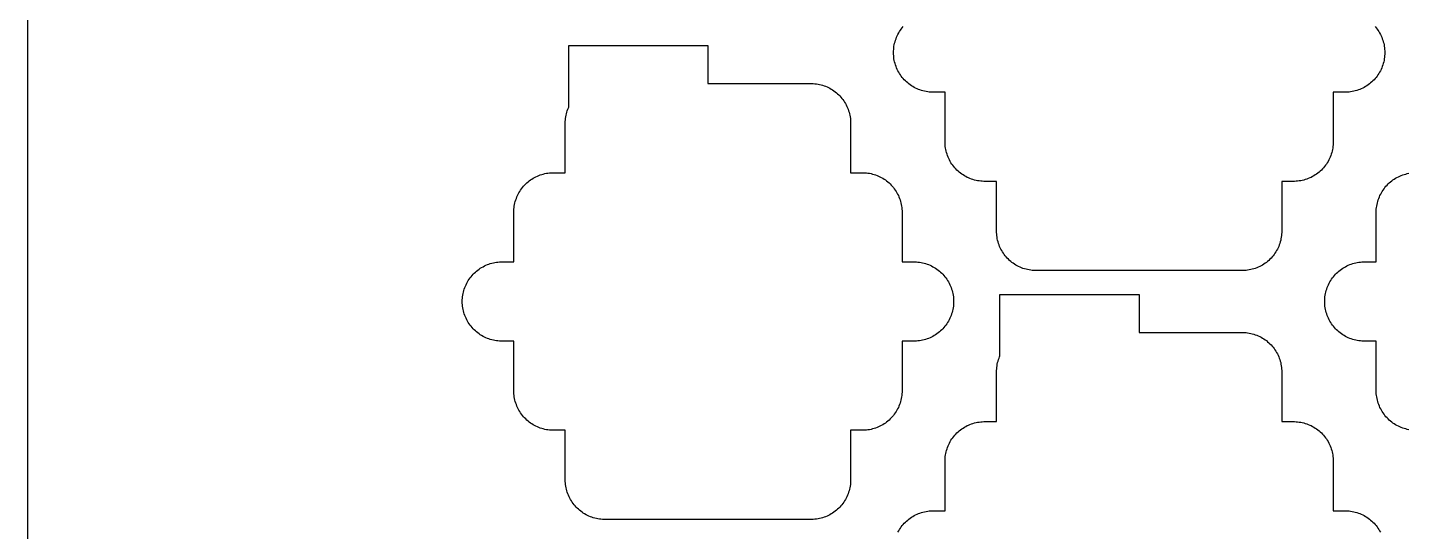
# Model space of a CAD drawing. Extents: x -49 to 54, y -38 to 38.
# Drawn here: x -49.4 to -31.99, y -1.33 to 5.03 of the extents above; entities that cross this region are included whole.
import ezdxf

# ---------------------------------------------------------------- set-up
doc = ezdxf.new("R2010")
doc.units = 0
doc.layers.add('CONDUCTIVE_LAYER_BACK_LAYER', color=2, linetype='CONTINUOUS')
doc.layers.add('OUTLINE', color=7, linetype='CONTINUOUS')

msp = doc.modelspace()

# ---------------------------------------------------------------- linework, layer by layer
at = {"layer": 'CONDUCTIVE_LAYER_BACK_LAYER'}
for points in [[(-32.395, 5.041), (-32.382, 5.026), (-32.37, 5.01), (-32.358, 4.994), (-32.348, 4.977), (-32.337, 4.96), (-32.328, 4.942), (-32.319, 4.925), (-32.311, 4.906), (-32.304, 4.888), (-32.297, 4.869), (-32.291, 4.85), (-32.286, 4.831), (-32.282, 4.812), (-32.278, 4.792), (-32.276, 4.772), (-32.274, 4.753), (-32.272, 4.733), (-32.272, 4.713), (-32.272, 4.693), (-32.274, 4.673), (-32.276, 4.653), (-32.278, 4.634), (-32.282, 4.614), (-32.286, 4.595), (-32.291, 4.575), (-32.297, 4.556), (-32.304, 4.538), (-32.311, 4.519), (-32.319, 4.501), (-32.328, 4.483), (-32.337, 4.466), (-32.348, 4.449), (-32.358, 4.432), (-32.37, 4.416), (-32.382, 4.4), (-32.395, 4.385), (-32.408, 4.37), (-32.422, 4.356), (-32.437, 4.342), (-32.452, 4.329), (-32.467, 4.317), (-32.483, 4.305), (-32.499, 4.294), (-32.516, 4.283), (-32.534, 4.273), (-32.551, 4.264), (-32.569, 4.256), (-32.588, 4.248), (-32.606, 4.241), (-32.625, 4.235), (-32.644, 4.229), (-32.664, 4.225), (-32.683, 4.221), (-32.703, 4.218), (-32.722, 4.215), (-32.742, 4.214), (-32.762, 4.213), (-32.922, 4.213), (-32.922, 3.587), (-32.922, 3.567), (-32.924, 3.547), (-32.926, 3.527), (-32.928, 3.508), (-32.932, 3.488), (-32.936, 3.469), (-32.941, 3.45), (-32.947, 3.431), (-32.954, 3.412), (-32.961, 3.393), (-32.969, 3.375), (-32.978, 3.357), (-32.987, 3.34), (-32.998, 3.323), (-33.008, 3.306), (-33.02, 3.29), (-33.032, 3.274), (-33.045, 3.259), (-33.058, 3.244), (-33.072, 3.23), (-33.087, 3.216), (-33.102, 3.203), (-33.117, 3.191), (-33.133, 3.179), (-33.149, 3.168), (-33.166, 3.157), (-33.184, 3.147), (-33.201, 3.138), (-33.219, 3.13), (-33.238, 3.122), (-33.256, 3.115), (-33.275, 3.109), (-33.294, 3.104), (-33.314, 3.099), (-33.333, 3.095), (-33.353, 3.092), (-33.372, 3.089), (-33.392, 3.088), (-33.412, 3.087), (-33.572, 3.087), (-33.572, 2.461), (-33.572, 2.441), (-33.574, 2.421), (-33.576, 2.402), (-33.578, 2.382), (-33.582, 2.362), (-33.586, 2.343), (-33.591, 2.324), (-33.597, 2.305), (-33.604, 2.286), (-33.611, 2.267), (-33.619, 2.249), (-33.628, 2.231), (-33.637, 2.214), (-33.648, 2.197), (-33.658, 2.18), (-33.67, 2.164), (-33.682, 2.148), (-33.695, 2.133), (-33.708, 2.118), (-33.722, 2.104), (-33.737, 2.09), (-33.752, 2.077), (-33.767, 2.065), (-33.783, 2.053), (-33.799, 2.042), (-33.816, 2.031), (-33.834, 2.022), (-33.851, 2.013), (-33.869, 2.004), (-33.888, 1.996), (-33.906, 1.989), (-33.925, 1.983), (-33.944, 1.978), (-33.964, 1.973), (-33.983, 1.969), (-34.003, 1.966), (-34.022, 1.964), (-34.042, 1.962), (-34.062, 1.961), (-36.682, 1.961), (-36.702, 1.962), (-36.722, 1.964), (-36.741, 1.966), (-36.761, 1.969), (-36.781, 1.973), (-36.8, 1.978), (-36.819, 1.983), (-36.838, 1.989), (-36.857, 1.996), (-36.875, 2.004), (-36.893, 2.013), (-36.911, 2.022), (-36.928, 2.031), (-36.945, 2.042), (-36.961, 2.053), (-36.977, 2.065), (-36.993, 2.077), (-37.008, 2.09), (-37.022, 2.104), (-37.036, 2.118), (-37.049, 2.133), (-37.062, 2.148), (-37.074, 2.164), (-37.086, 2.18), (-37.097, 2.197), (-37.107, 2.214), (-37.116, 2.231), (-37.125, 2.249), (-37.133, 2.267), (-37.14, 2.286), (-37.147, 2.305), (-37.153, 2.324), (-37.158, 2.343), (-37.162, 2.362), (-37.166, 2.382), (-37.169, 2.402), (-37.17, 2.421), (-37.172, 2.441), (-37.172, 2.461), (-37.172, 3.087), (-37.332, 3.087), (-37.352, 3.088), (-37.372, 3.089), (-37.391, 3.092), (-37.411, 3.095), (-37.431, 3.099), (-37.45, 3.104), (-37.469, 3.109), (-37.488, 3.115), (-37.507, 3.122), (-37.525, 3.13), (-37.543, 3.138), (-37.561, 3.147), (-37.578, 3.157), (-37.595, 3.168), (-37.611, 3.179), (-37.627, 3.191), (-37.643, 3.203), (-37.658, 3.216), (-37.672, 3.23), (-37.686, 3.244), (-37.699, 3.259), (-37.712, 3.274), (-37.724, 3.29), (-37.736, 3.306), (-37.747, 3.323), (-37.757, 3.34), (-37.766, 3.357), (-37.775, 3.375), (-37.783, 3.393), (-37.79, 3.412), (-37.797, 3.431), (-37.803, 3.45), (-37.808, 3.469), (-37.812, 3.488), (-37.816, 3.508), (-37.819, 3.527), (-37.82, 3.547), (-37.822, 3.567), (-37.822, 3.587), (-37.822, 4.213), (-37.982, 4.213), (-38.002, 4.214), (-38.022, 4.215), (-38.041, 4.218), (-38.061, 4.221), (-38.081, 4.225), (-38.1, 4.229), (-38.119, 4.235), (-38.138, 4.241), (-38.157, 4.248), (-38.175, 4.256), (-38.193, 4.264), (-38.211, 4.273), (-38.228, 4.283), (-38.245, 4.294), (-38.261, 4.305), (-38.277, 4.317), (-38.293, 4.329), (-38.308, 4.342), (-38.322, 4.356), (-38.336, 4.37), (-38.349, 4.385), (-38.362, 4.4), (-38.374, 4.416), (-38.386, 4.432), (-38.397, 4.449), (-38.407, 4.466), (-38.416, 4.483), (-38.425, 4.501), (-38.433, 4.519), (-38.44, 4.538), (-38.447, 4.556), (-38.453, 4.575), (-38.458, 4.595), (-38.462, 4.614), (-38.466, 4.634), (-38.469, 4.653), (-38.47, 4.673), (-38.472, 4.693), (-38.472, 4.713), (-38.472, 4.733), (-38.47, 4.753), (-38.469, 4.772), (-38.466, 4.792), (-38.462, 4.812), (-38.458, 4.831), (-38.453, 4.85), (-38.447, 4.869), (-38.44, 4.888), (-38.433, 4.906), (-38.425, 4.925), (-38.416, 4.942), (-38.407, 4.96), (-38.397, 4.977), (-38.386, 4.994), (-38.374, 5.01), (-38.362, 5.026), (-38.349, 5.041)], [(-31.969, -0.047), (-31.989, -0.043), (-32.008, -0.038), (-32.027, -0.033), (-32.046, -0.027), (-32.065, -0.02), (-32.083, -0.012), (-32.101, -0.004), (-32.119, 0.006), (-32.136, 0.015), (-32.153, 0.026), (-32.169, 0.037), (-32.185, 0.049), (-32.201, 0.061), (-32.216, 0.074), (-32.23, 0.088), (-32.244, 0.102), (-32.258, 0.117), (-32.27, 0.132), (-32.282, 0.148), (-32.294, 0.164), (-32.305, 0.181), (-32.315, 0.198), (-32.324, 0.215), (-32.333, 0.233), (-32.341, 0.251), (-32.349, 0.27), (-32.355, 0.289), (-32.361, 0.308), (-32.366, 0.327), (-32.37, 0.346), (-32.374, 0.366), (-32.377, 0.386), (-32.379, 0.405), (-32.38, 0.425), (-32.38, 0.445), (-32.38, 1.071), (-32.54, 1.071), (-32.56, 1.072), (-32.58, 1.073), (-32.6, 1.076), (-32.619, 1.079), (-32.639, 1.083), (-32.658, 1.088), (-32.677, 1.093), (-32.696, 1.099), (-32.715, 1.106), (-32.733, 1.114), (-32.751, 1.122), (-32.769, 1.131), (-32.786, 1.141), (-32.803, 1.152), (-32.819, 1.163), (-32.835, 1.175), (-32.851, 1.187), (-32.866, 1.2), (-32.88, 1.214), (-32.894, 1.228), (-32.908, 1.243), (-32.92, 1.258), (-32.932, 1.274), (-32.944, 1.29), (-32.955, 1.307), (-32.965, 1.324), (-32.974, 1.341), (-32.983, 1.359), (-32.991, 1.377), (-32.999, 1.396), (-33.005, 1.415), (-33.011, 1.434), (-33.016, 1.453), (-33.02, 1.472), (-33.024, 1.492), (-33.027, 1.511), (-33.029, 1.531), (-33.03, 1.551), (-33.03, 1.571), (-33.03, 1.591), (-33.029, 1.611), (-33.027, 1.63), (-33.024, 1.65), (-33.02, 1.67), (-33.016, 1.689), (-33.011, 1.708), (-33.005, 1.727), (-32.999, 1.746), (-32.991, 1.765), (-32.983, 1.783), (-32.974, 1.801), (-32.965, 1.818), (-32.955, 1.835), (-32.944, 1.852), (-32.932, 1.868), (-32.92, 1.884), (-32.908, 1.899), (-32.894, 1.914), (-32.88, 1.928), (-32.866, 1.942), (-32.851, 1.955), (-32.835, 1.967), (-32.819, 1.979), (-32.803, 1.99), (-32.786, 2.001), (-32.769, 2.01), (-32.751, 2.02), (-32.733, 2.028), (-32.715, 2.036), (-32.696, 2.043), (-32.677, 2.049), (-32.658, 2.054), (-32.639, 2.059), (-32.619, 2.063), (-32.6, 2.066), (-32.58, 2.068), (-32.56, 2.07), (-32.54, 2.071), (-32.38, 2.071), (-32.38, 2.697), (-32.38, 2.717), (-32.379, 2.736), (-32.377, 2.756), (-32.374, 2.776), (-32.37, 2.796), (-32.366, 2.815), (-32.361, 2.834), (-32.355, 2.853), (-32.349, 2.872), (-32.341, 2.89), (-32.333, 2.909), (-32.324, 2.926), (-32.315, 2.944), (-32.305, 2.961), (-32.294, 2.978), (-32.282, 2.994), (-32.27, 3.01), (-32.258, 3.025), (-32.244, 3.04), (-32.23, 3.054), (-32.216, 3.067), (-32.201, 3.08), (-32.185, 3.093), (-32.169, 3.105), (-32.153, 3.116), (-32.136, 3.126), (-32.119, 3.136), (-32.101, 3.145), (-32.083, 3.154), (-32.065, 3.162), (-32.046, 3.168), (-32.027, 3.175), (-32.008, 3.18), (-31.989, 3.185), (-31.969, 3.189)], [(-38.416, -1.341), (-38.407, -1.324), (-38.397, -1.307), (-38.386, -1.29), (-38.374, -1.274), (-38.362, -1.258), (-38.349, -1.243), (-38.336, -1.228), (-38.322, -1.214), (-38.308, -1.2), (-38.293, -1.187), (-38.277, -1.175), (-38.261, -1.163), (-38.245, -1.152), (-38.228, -1.141), (-38.211, -1.131), (-38.193, -1.122), (-38.175, -1.114), (-38.157, -1.106), (-38.138, -1.099), (-38.119, -1.093), (-38.1, -1.088), (-38.081, -1.083), (-38.061, -1.079), (-38.041, -1.076), (-38.022, -1.073), (-38.002, -1.072), (-37.982, -1.071), (-37.822, -1.071), (-37.822, -0.445), (-37.822, -0.425), (-37.82, -0.405), (-37.819, -0.386), (-37.816, -0.366), (-37.812, -0.346), (-37.808, -0.327), (-37.803, -0.308), (-37.797, -0.289), (-37.79, -0.27), (-37.783, -0.251), (-37.775, -0.233), (-37.766, -0.215), (-37.757, -0.198), (-37.747, -0.181), (-37.736, -0.164), (-37.724, -0.148), (-37.712, -0.132), (-37.699, -0.117), (-37.686, -0.102), (-37.672, -0.088), (-37.658, -0.074), (-37.643, -0.061), (-37.627, -0.049), (-37.611, -0.037), (-37.595, -0.026), (-37.578, -0.015), (-37.561, -0.006), (-37.543, 0.004), (-37.525, 0.012), (-37.507, 0.02), (-37.488, 0.027), (-37.469, 0.033), (-37.45, 0.038), (-37.431, 0.043), (-37.411, 0.047), (-37.391, 0.05), (-37.372, 0.052), (-37.352, 0.054), (-37.332, 0.055), (-37.172, 0.055), (-37.172, 0.681), (-37.172, 0.701), (-37.17, 0.72), (-37.169, 0.74), (-37.166, 0.76), (-37.162, 0.78), (-37.158, 0.799), (-37.153, 0.818), (-37.147, 0.837), (-37.14, 0.856), (-37.133, 0.874), (-37.129, 0.884), (-37.129, 1.661), (-35.372, 1.661), (-35.372, 1.181), (-34.062, 1.181), (-34.042, 1.18), (-34.022, 1.178), (-34.003, 1.176), (-33.983, 1.173), (-33.964, 1.169), (-33.944, 1.164), (-33.925, 1.159), (-33.906, 1.152), (-33.888, 1.145), (-33.869, 1.138), (-33.851, 1.129), (-33.834, 1.12), (-33.816, 1.11), (-33.799, 1.1), (-33.783, 1.089), (-33.767, 1.077), (-33.752, 1.064), (-33.737, 1.051), (-33.722, 1.038), (-33.708, 1.024), (-33.695, 1.009), (-33.682, 0.994), (-33.67, 0.978), (-33.658, 0.962), (-33.648, 0.945), (-33.637, 0.928), (-33.628, 0.91), (-33.619, 0.893), (-33.611, 0.874), (-33.604, 0.856), (-33.597, 0.837), (-33.591, 0.818), (-33.586, 0.799), (-33.582, 0.78), (-33.578, 0.76), (-33.576, 0.74), (-33.574, 0.72), (-33.572, 0.701), (-33.572, 0.681), (-33.572, 0.055), (-33.412, 0.055), (-33.392, 0.054), (-33.372, 0.052), (-33.353, 0.05), (-33.333, 0.047), (-33.314, 0.043), (-33.294, 0.038), (-33.275, 0.033), (-33.256, 0.027), (-33.238, 0.02), (-33.219, 0.012), (-33.201, 0.004), (-33.184, -0.006), (-33.166, -0.015), (-33.149, -0.026), (-33.133, -0.037), (-33.117, -0.049), (-33.102, -0.061), (-33.087, -0.074), (-33.072, -0.088), (-33.058, -0.102), (-33.045, -0.117), (-33.032, -0.132), (-33.02, -0.148), (-33.008, -0.164), (-32.998, -0.181), (-32.987, -0.198), (-32.978, -0.215), (-32.969, -0.233), (-32.961, -0.251), (-32.954, -0.27), (-32.947, -0.289), (-32.941, -0.308), (-32.936, -0.327), (-32.932, -0.346), (-32.928, -0.366), (-32.926, -0.386), (-32.924, -0.405), (-32.922, -0.425), (-32.922, -0.445), (-32.922, -1.071), (-32.762, -1.071), (-32.742, -1.072), (-32.722, -1.073), (-32.703, -1.076), (-32.683, -1.079), (-32.664, -1.083), (-32.644, -1.088), (-32.625, -1.093), (-32.606, -1.099), (-32.588, -1.106), (-32.569, -1.114), (-32.551, -1.122), (-32.534, -1.131), (-32.516, -1.141), (-32.499, -1.152), (-32.483, -1.163), (-32.467, -1.175), (-32.452, -1.187), (-32.437, -1.2), (-32.422, -1.214), (-32.408, -1.228), (-32.395, -1.243), (-32.382, -1.258), (-32.37, -1.274), (-32.358, -1.29), (-32.348, -1.307), (-32.337, -1.324), (-32.328, -1.341)]]:
    msp.add_lwpolyline(points, dxfattribs=at)
msp.add_lwpolyline([(-39.014, -0.681), (-39.014, -0.701), (-39.016, -0.72), (-39.017, -0.74), (-39.02, -0.76), (-39.024, -0.78), (-39.028, -0.799), (-39.033, -0.818), (-39.039, -0.837), (-39.046, -0.856), (-39.053, -0.874), (-39.061, -0.893), (-39.07, -0.91), (-39.079, -0.928), (-39.089, -0.945), (-39.1, -0.962), (-39.112, -0.978), (-39.124, -0.994), (-39.137, -1.009), (-39.15, -1.024), (-39.164, -1.038), (-39.178, -1.051), (-39.193, -1.064), (-39.209, -1.077), (-39.225, -1.089), (-39.241, -1.1), (-39.258, -1.11), (-39.276, -1.12), (-39.293, -1.129), (-39.311, -1.138), (-39.33, -1.145), (-39.348, -1.152), (-39.367, -1.159), (-39.386, -1.164), (-39.405, -1.169), (-39.425, -1.173), (-39.445, -1.176), (-39.464, -1.178), (-39.484, -1.18), (-39.504, -1.181), (-42.124, -1.181), (-42.144, -1.18), (-42.164, -1.178), (-42.183, -1.176), (-42.203, -1.173), (-42.222, -1.169), (-42.242, -1.164), (-42.261, -1.159), (-42.28, -1.152), (-42.298, -1.145), (-42.317, -1.138), (-42.335, -1.129), (-42.352, -1.12), (-42.37, -1.11), (-42.387, -1.1), (-42.403, -1.089), (-42.419, -1.077), (-42.434, -1.064), (-42.449, -1.051), (-42.464, -1.038), (-42.478, -1.024), (-42.491, -1.009), (-42.504, -0.994), (-42.516, -0.978), (-42.528, -0.962), (-42.538, -0.945), (-42.549, -0.928), (-42.558, -0.91), (-42.567, -0.893), (-42.575, -0.874), (-42.582, -0.856), (-42.589, -0.837), (-42.595, -0.818), (-42.6, -0.799), (-42.604, -0.78), (-42.608, -0.76), (-42.61, -0.74), (-42.612, -0.72), (-42.614, -0.701), (-42.614, -0.681), (-42.614, -0.055), (-42.774, -0.055), (-42.794, -0.054), (-42.814, -0.052), (-42.833, -0.05), (-42.853, -0.047), (-42.872, -0.043), (-42.892, -0.038), (-42.911, -0.033), (-42.93, -0.027), (-42.948, -0.02), (-42.967, -0.012), (-42.985, -0.004), (-43.002, 0.006), (-43.02, 0.015), (-43.037, 0.026), (-43.053, 0.037), (-43.069, 0.049), (-43.084, 0.061), (-43.099, 0.074), (-43.114, 0.088), (-43.128, 0.102), (-43.141, 0.117), (-43.154, 0.132), (-43.166, 0.148), (-43.178, 0.164), (-43.188, 0.181), (-43.199, 0.198), (-43.208, 0.215), (-43.217, 0.233), (-43.225, 0.251), (-43.232, 0.27), (-43.239, 0.289), (-43.245, 0.308), (-43.25, 0.327), (-43.254, 0.346), (-43.258, 0.366), (-43.26, 0.386), (-43.262, 0.405), (-43.264, 0.425), (-43.264, 0.445), (-43.264, 1.071), (-43.424, 1.071), (-43.444, 1.072), (-43.464, 1.073), (-43.483, 1.076), (-43.503, 1.079), (-43.522, 1.083), (-43.542, 1.088), (-43.561, 1.093), (-43.58, 1.099), (-43.598, 1.106), (-43.617, 1.114), (-43.635, 1.122), (-43.652, 1.131), (-43.67, 1.141), (-43.687, 1.152), (-43.703, 1.163), (-43.719, 1.175), (-43.734, 1.187), (-43.749, 1.2), (-43.764, 1.214), (-43.778, 1.228), (-43.791, 1.243), (-43.804, 1.258), (-43.816, 1.274), (-43.828, 1.29), (-43.838, 1.307), (-43.849, 1.324), (-43.858, 1.341), (-43.867, 1.359), (-43.875, 1.377), (-43.882, 1.396), (-43.889, 1.415), (-43.895, 1.434), (-43.9, 1.453), (-43.904, 1.472), (-43.908, 1.492), (-43.91, 1.511), (-43.912, 1.531), (-43.914, 1.551), (-43.914, 1.571), (-43.914, 1.591), (-43.912, 1.611), (-43.91, 1.63), (-43.908, 1.65), (-43.904, 1.67), (-43.9, 1.689), (-43.895, 1.708), (-43.889, 1.727), (-43.882, 1.746), (-43.875, 1.765), (-43.867, 1.783), (-43.858, 1.801), (-43.849, 1.818), (-43.838, 1.835), (-43.828, 1.852), (-43.816, 1.868), (-43.804, 1.884), (-43.791, 1.899), (-43.778, 1.914), (-43.764, 1.928), (-43.749, 1.942), (-43.734, 1.955), (-43.719, 1.967), (-43.703, 1.979), (-43.687, 1.99), (-43.67, 2.001), (-43.652, 2.01), (-43.635, 2.02), (-43.617, 2.028), (-43.598, 2.036), (-43.58, 2.043), (-43.561, 2.049), (-43.542, 2.054), (-43.522, 2.059), (-43.503, 2.063), (-43.483, 2.066), (-43.464, 2.068), (-43.444, 2.07), (-43.424, 2.071), (-43.264, 2.071), (-43.264, 2.697), (-43.264, 2.717), (-43.262, 2.736), (-43.26, 2.756), (-43.258, 2.776), (-43.254, 2.796), (-43.25, 2.815), (-43.245, 2.834), (-43.239, 2.853), (-43.232, 2.872), (-43.225, 2.89), (-43.217, 2.909), (-43.208, 2.926), (-43.199, 2.944), (-43.188, 2.961), (-43.178, 2.978), (-43.166, 2.994), (-43.154, 3.01), (-43.141, 3.025), (-43.128, 3.04), (-43.114, 3.054), (-43.099, 3.067), (-43.084, 3.08), (-43.069, 3.093), (-43.053, 3.105), (-43.037, 3.116), (-43.02, 3.126), (-43.002, 3.136), (-42.985, 3.145), (-42.967, 3.154), (-42.948, 3.162), (-42.93, 3.168), (-42.911, 3.175), (-42.892, 3.18), (-42.872, 3.185), (-42.853, 3.189), (-42.833, 3.192), (-42.814, 3.194), (-42.794, 3.196), (-42.774, 3.197), (-42.614, 3.197), (-42.614, 3.823), (-42.614, 3.842), (-42.612, 3.862), (-42.61, 3.882), (-42.608, 3.902), (-42.604, 3.921), (-42.6, 3.941), (-42.595, 3.96), (-42.589, 3.979), (-42.582, 3.998), (-42.575, 4.016), (-42.571, 4.025), (-42.571, 4.803), (-40.814, 4.803), (-40.814, 4.322), (-39.504, 4.322), (-39.484, 4.322), (-39.464, 4.32), (-39.445, 4.318), (-39.425, 4.315), (-39.405, 4.311), (-39.386, 4.306), (-39.367, 4.301), (-39.348, 4.294), (-39.33, 4.287), (-39.311, 4.28), (-39.293, 4.271), (-39.276, 4.262), (-39.258, 4.252), (-39.241, 4.242), (-39.225, 4.231), (-39.209, 4.219), (-39.193, 4.206), (-39.178, 4.193), (-39.164, 4.18), (-39.15, 4.165), (-39.137, 4.151), (-39.124, 4.135), (-39.112, 4.12), (-39.1, 4.103), (-39.089, 4.087), (-39.079, 4.07), (-39.07, 4.052), (-39.061, 4.034), (-39.053, 4.016), (-39.046, 3.998), (-39.039, 3.979), (-39.033, 3.96), (-39.028, 3.941), (-39.024, 3.921), (-39.02, 3.902), (-39.017, 3.882), (-39.016, 3.862), (-39.014, 3.842), (-39.014, 3.823), (-39.014, 3.197), (-38.854, 3.197), (-38.834, 3.196), (-38.814, 3.194), (-38.795, 3.192), (-38.775, 3.189), (-38.755, 3.185), (-38.736, 3.18), (-38.717, 3.175), (-38.698, 3.168), (-38.68, 3.162), (-38.661, 3.154), (-38.643, 3.145), (-38.626, 3.136), (-38.608, 3.126), (-38.591, 3.116), (-38.575, 3.105), (-38.559, 3.093), (-38.543, 3.08), (-38.528, 3.067), (-38.514, 3.054), (-38.5, 3.04), (-38.487, 3.025), (-38.474, 3.01), (-38.462, 2.994), (-38.45, 2.978), (-38.439, 2.961), (-38.429, 2.944), (-38.42, 2.926), (-38.411, 2.909), (-38.403, 2.89), (-38.396, 2.872), (-38.389, 2.853), (-38.383, 2.834), (-38.378, 2.815), (-38.374, 2.796), (-38.37, 2.776), (-38.367, 2.756), (-38.366, 2.736), (-38.364, 2.717), (-38.364, 2.697), (-38.364, 2.071), (-38.204, 2.071), (-38.184, 2.07), (-38.164, 2.068), (-38.145, 2.066), (-38.125, 2.063), (-38.105, 2.059), (-38.086, 2.054), (-38.067, 2.049), (-38.048, 2.043), (-38.03, 2.036), (-38.011, 2.028), (-37.993, 2.02), (-37.976, 2.01), (-37.958, 2.001), (-37.941, 1.99), (-37.925, 1.979), (-37.909, 1.967), (-37.893, 1.955), (-37.878, 1.942), (-37.864, 1.928), (-37.85, 1.914), (-37.837, 1.899), (-37.824, 1.884), (-37.812, 1.868), (-37.8, 1.852), (-37.789, 1.835), (-37.779, 1.818), (-37.77, 1.801), (-37.761, 1.783), (-37.753, 1.765), (-37.746, 1.746), (-37.739, 1.727), (-37.733, 1.708), (-37.728, 1.689), (-37.724, 1.67), (-37.72, 1.65), (-37.717, 1.63), (-37.716, 1.611), (-37.714, 1.591), (-37.714, 1.571), (-37.714, 1.551), (-37.716, 1.531), (-37.717, 1.511), (-37.72, 1.492), (-37.724, 1.472), (-37.728, 1.453), (-37.733, 1.434), (-37.739, 1.415), (-37.746, 1.396), (-37.753, 1.377), (-37.761, 1.359), (-37.77, 1.341), (-37.779, 1.324), (-37.789, 1.307), (-37.8, 1.29), (-37.812, 1.274), (-37.824, 1.258), (-37.837, 1.243), (-37.85, 1.228), (-37.864, 1.214), (-37.878, 1.2), (-37.893, 1.187), (-37.909, 1.175), (-37.925, 1.163), (-37.941, 1.152), (-37.958, 1.141), (-37.976, 1.131), (-37.993, 1.122), (-38.011, 1.114), (-38.03, 1.106), (-38.048, 1.099), (-38.067, 1.093), (-38.086, 1.088), (-38.105, 1.083), (-38.125, 1.079), (-38.145, 1.076), (-38.164, 1.073), (-38.184, 1.072), (-38.204, 1.071), (-38.364, 1.071), (-38.364, 0.445), (-38.364, 0.425), (-38.366, 0.405), (-38.367, 0.386), (-38.37, 0.366), (-38.374, 0.346), (-38.378, 0.327), (-38.383, 0.308), (-38.389, 0.289), (-38.396, 0.27), (-38.403, 0.251), (-38.411, 0.233), (-38.42, 0.215), (-38.429, 0.198), (-38.439, 0.181), (-38.45, 0.164), (-38.462, 0.148), (-38.474, 0.132), (-38.487, 0.117), (-38.5, 0.102), (-38.514, 0.088), (-38.528, 0.074), (-38.543, 0.061), (-38.559, 0.049), (-38.575, 0.037), (-38.591, 0.026), (-38.608, 0.015), (-38.626, 0.006), (-38.643, -0.004), (-38.661, -0.012), (-38.68, -0.02), (-38.698, -0.027), (-38.717, -0.033), (-38.736, -0.038), (-38.755, -0.043), (-38.775, -0.047), (-38.795, -0.05), (-38.814, -0.052), (-38.834, -0.054), (-38.854, -0.055), (-39.014, -0.055)], close=True, dxfattribs=at)
at = {"layer": 'OUTLINE'}
msp.add_lwpolyline([(-49.4, -36.45, -0.414214), (-47.85, -38), (52.85, -38, -0.414214), (54.4, -36.45), (54.4, -28), (51.4, -28), (51.4, 28), (54.4, 28), (54.4, 36.45, -0.414214), (52.85, 38), (-47.85, 38, -0.414214), (-49.4, 36.45)], format="xyb", close=True, dxfattribs=at)

doc.saveas('drawing.dxf')
